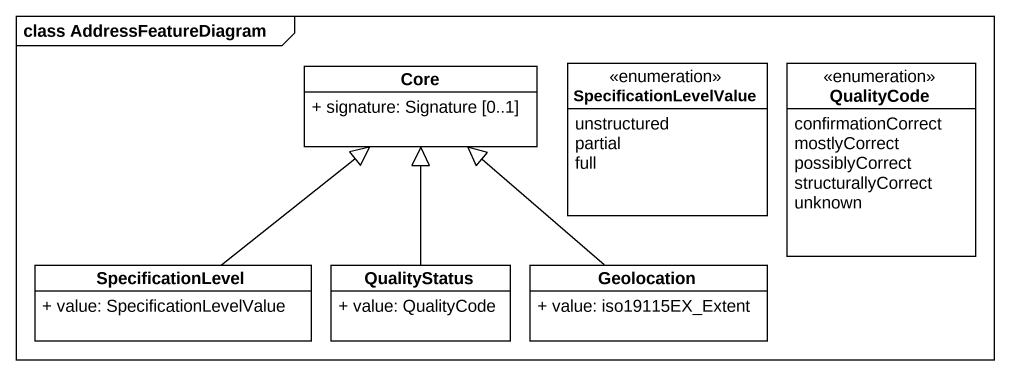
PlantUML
@startuml
mainframe class AddressFeatureDiagram
hide circle
hide empty members
skinparam classAttributeIconSize 0
class Core {
  + signature: Signature [0..1]
}
enum SpecificationLevelValue {
  unstructured
  partial
  full
}
enum QualityCode {
  confirmationCorrect
  mostlyCorrect
  possiblyCorrect
  structurallyCorrect
  unknown
}
class SpecificationLevel {
  + value: SpecificationLevelValue
}
class QualityStatus {
  + value: QualityCode
}
class Geolocation {
  + value: iso19115EX_Extent
}
SpecificationLevel -up-|> Core
QualityStatus -up-|> Core
Geolocation -up-|> Core
@enduml
